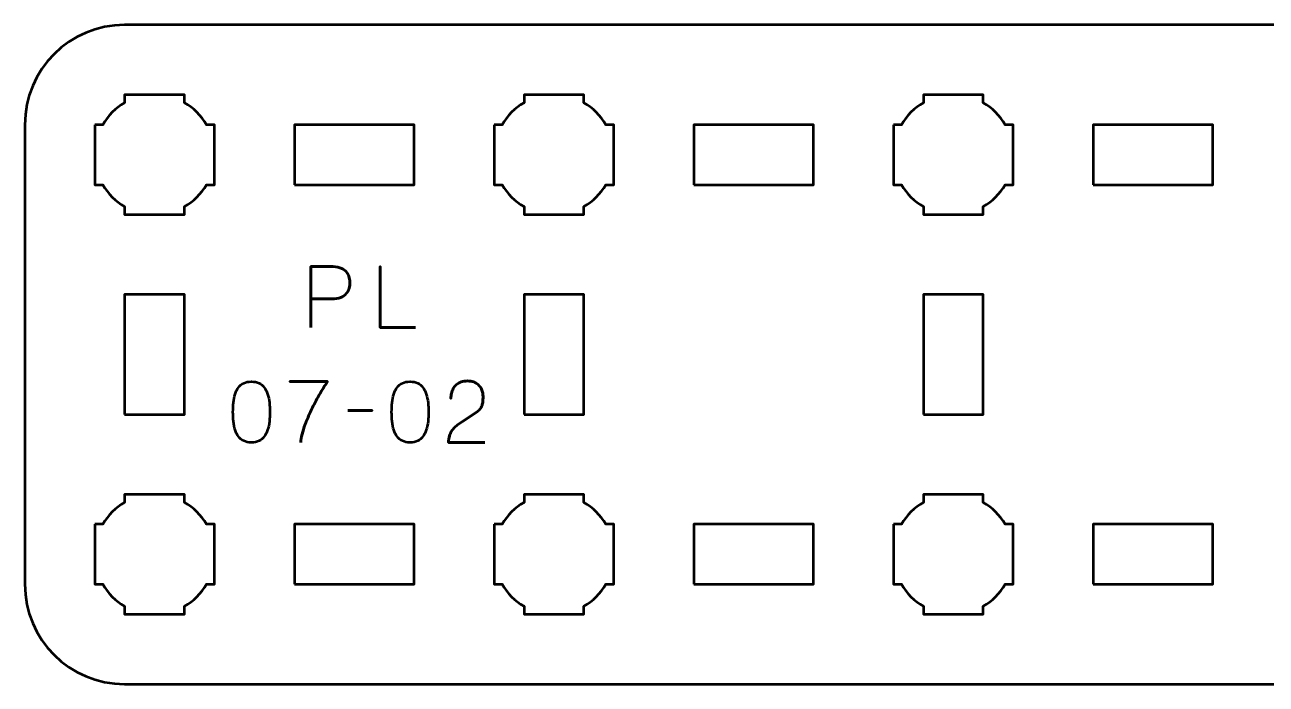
# Model space of a CAD drawing. Header units: centimetres. Extents: x -17.1 to -3.9, y -16.5 to -13.2.
# Drawn here: x -17.15 to -10.93, y -16.5 to -13.2 of the extents above; entities that cross this region are included whole.
import ezdxf

# ---------------------------------------------------------------- set-up
doc = ezdxf.new("R2010")
doc.units = ezdxf.units.CM
doc.header["$MEASUREMENT"] = 0
doc.layers.add('Layer 1', color=7, linetype='Continuous')

msp = doc.modelspace()

# ---------------------------------------------------------------- linework, layer by layer
at = {"layer": 'Layer 1', "lineweight": 53}
for points in [[(-15.8, -14), (-15.2, -14), (-15.2, -13.7), (-15.8, -13.7), (-15.8, -14)], [(-13.8, -14), (-13.2, -14), (-13.2, -13.7), (-13.8, -13.7), (-13.8, -14)], [(-11.8, -14), (-11.2, -14), (-11.2, -13.7), (-11.8, -13.7), (-11.8, -14)], [(-16.65, -15.15), (-16.35, -15.15), (-16.35, -14.55), (-16.65, -14.55), (-16.65, -15.15)], [(-14.65, -15.15), (-14.35, -15.15), (-14.35, -14.55), (-14.65, -14.55), (-14.65, -15.15)], [(-12.65, -15.15), (-12.35, -15.15), (-12.35, -14.55), (-12.65, -14.55), (-12.65, -15.15)], [(-15.8, -16), (-15.2, -16), (-15.2, -15.7), (-15.8, -15.7), (-15.8, -16)], [(-13.8, -16), (-13.2, -16), (-13.2, -15.7), (-13.8, -15.7), (-13.8, -16)], [(-11.8, -16), (-11.2, -16), (-11.2, -15.7), (-11.8, -15.7), (-11.8, -16)]]:
    msp.add_lwpolyline(points, close=True, dxfattribs=at)
for points, knots in [([(-17.15, -16), (-17.15, -16), (-17.15, -13.7), (-17.15, -13.7), (-17.15, -13.7), (-17.15, -13.42391), (-16.92609, -13.2), (-16.65, -13.2), (-16.65, -13.2), (-16.65, -13.2), (-4.35, -13.2), (-4.35, -13.2), (-4.35, -13.2), (-4.07391, -13.2), (-3.85, -13.42391), (-3.85, -13.7), (-3.85, -13.7), (-3.85, -13.7), (-3.85, -16), (-3.85, -16), (-3.85, -16), (-3.85, -16.27609), (-4.07391, -16.5), (-4.35, -16.5), (-4.35, -16.5), (-4.35, -16.5), (-16.65, -16.5), (-16.65, -16.5), (-16.65, -16.5), (-16.92609, -16.5), (-17.15, -16.27609), (-17.15, -16)], [0, 0, 0, 0, 0.125, 0.125, 0.125, 0.125, 0.25, 0.25, 0.25, 0.25, 0.375, 0.375, 0.375, 0.375, 0.5, 0.5, 0.5, 0.5, 0.625, 0.625, 0.625, 0.625, 0.75, 0.75, 0.75, 0.75, 0.875, 0.875, 0.875, 0.875, 1, 1, 1, 1]), ([(-16.8, -13.7), (-16.8, -13.7), (-16.75985, -13.7), (-16.75985, -13.7), (-16.75985, -13.7), (-16.7335, -13.65447), (-16.69553, -13.6165), (-16.65, -13.59015), (-16.65, -13.59015), (-16.65, -13.59015), (-16.65, -13.55), (-16.65, -13.55), (-16.65, -13.55), (-16.65, -13.55), (-16.5, -13.55), (-16.5, -13.55), (-16.5, -13.55), (-16.5, -13.55), (-16.35, -13.55), (-16.35, -13.55), (-16.35, -13.55), (-16.35, -13.55), (-16.35, -13.59015), (-16.35, -13.59015), (-16.35, -13.59015), (-16.30447, -13.6165), (-16.2665, -13.65447), (-16.24015, -13.7), (-16.24015, -13.7), (-16.24015, -13.7), (-16.2, -13.7), (-16.2, -13.7), (-16.2, -13.7), (-16.2, -13.7), (-16.2, -13.85), (-16.2, -13.85), (-16.2, -13.85), (-16.2, -13.85), (-16.2, -14), (-16.2, -14), (-16.2, -14), (-16.2, -14), (-16.24015, -14), (-16.24015, -14), (-16.24015, -14), (-16.2665, -14.04553), (-16.30447, -14.0835), (-16.35, -14.10985), (-16.35, -14.10985), (-16.35, -14.10985), (-16.35, -14.15), (-16.35, -14.15), (-16.35, -14.15), (-16.35, -14.15), (-16.5, -14.15), (-16.5, -14.15), (-16.5, -14.15), (-16.5, -14.15), (-16.65, -14.15), (-16.65, -14.15), (-16.65, -14.15), (-16.65, -14.15), (-16.65, -14.10985), (-16.65, -14.10985), (-16.65, -14.10985), (-16.69553, -14.0835), (-16.7335, -14.04553), (-16.75985, -14), (-16.75985, -14), (-16.75985, -14), (-16.8, -14), (-16.8, -14), (-16.8, -14), (-16.8, -14), (-16.8, -13.85), (-16.8, -13.85), (-16.8, -13.85), (-16.8, -13.85), (-16.8, -13.7), (-16.8, -13.7)], [0, 0, 0, 0, 0.05, 0.05, 0.05, 0.05, 0.1, 0.1, 0.1, 0.1, 0.15, 0.15, 0.15, 0.15, 0.2, 0.2, 0.2, 0.2, 0.25, 0.25, 0.25, 0.25, 0.3, 0.3, 0.3, 0.3, 0.35, 0.35, 0.35, 0.35, 0.4, 0.4, 0.4, 0.4, 0.45, 0.45, 0.45, 0.45, 0.5, 0.5, 0.5, 0.5, 0.55, 0.55, 0.55, 0.55, 0.6, 0.6, 0.6, 0.6, 0.65, 0.65, 0.65, 0.65, 0.7, 0.7, 0.7, 0.7, 0.75, 0.75, 0.75, 0.75, 0.8, 0.8, 0.8, 0.8, 0.85, 0.85, 0.85, 0.85, 0.9, 0.9, 0.9, 0.9, 0.95, 0.95, 0.95, 0.95, 1, 1, 1, 1]), ([(-14.8, -13.7), (-14.8, -13.7), (-14.75985, -13.7), (-14.75985, -13.7), (-14.75985, -13.7), (-14.7335, -13.65447), (-14.69553, -13.6165), (-14.65, -13.59015), (-14.65, -13.59015), (-14.65, -13.59015), (-14.65, -13.55), (-14.65, -13.55), (-14.65, -13.55), (-14.65, -13.55), (-14.5, -13.55), (-14.5, -13.55), (-14.5, -13.55), (-14.5, -13.55), (-14.35, -13.55), (-14.35, -13.55), (-14.35, -13.55), (-14.35, -13.55), (-14.35, -13.59015), (-14.35, -13.59015), (-14.35, -13.59015), (-14.30447, -13.6165), (-14.2665, -13.65447), (-14.24015, -13.7), (-14.24015, -13.7), (-14.24015, -13.7), (-14.2, -13.7), (-14.2, -13.7), (-14.2, -13.7), (-14.2, -13.7), (-14.2, -13.85), (-14.2, -13.85), (-14.2, -13.85), (-14.2, -13.85), (-14.2, -14), (-14.2, -14), (-14.2, -14), (-14.2, -14), (-14.24015, -14), (-14.24015, -14), (-14.24015, -14), (-14.2665, -14.04553), (-14.30447, -14.0835), (-14.35, -14.10985), (-14.35, -14.10985), (-14.35, -14.10985), (-14.35, -14.15), (-14.35, -14.15), (-14.35, -14.15), (-14.35, -14.15), (-14.5, -14.15), (-14.5, -14.15), (-14.5, -14.15), (-14.5, -14.15), (-14.65, -14.15), (-14.65, -14.15), (-14.65, -14.15), (-14.65, -14.15), (-14.65, -14.10985), (-14.65, -14.10985), (-14.65, -14.10985), (-14.69553, -14.0835), (-14.7335, -14.04553), (-14.75985, -14), (-14.75985, -14), (-14.75985, -14), (-14.8, -14), (-14.8, -14), (-14.8, -14), (-14.8, -14), (-14.8, -13.85), (-14.8, -13.85), (-14.8, -13.85), (-14.8, -13.85), (-14.8, -13.7), (-14.8, -13.7)], [0, 0, 0, 0, 0.05, 0.05, 0.05, 0.05, 0.1, 0.1, 0.1, 0.1, 0.15, 0.15, 0.15, 0.15, 0.2, 0.2, 0.2, 0.2, 0.25, 0.25, 0.25, 0.25, 0.3, 0.3, 0.3, 0.3, 0.35, 0.35, 0.35, 0.35, 0.4, 0.4, 0.4, 0.4, 0.45, 0.45, 0.45, 0.45, 0.5, 0.5, 0.5, 0.5, 0.55, 0.55, 0.55, 0.55, 0.6, 0.6, 0.6, 0.6, 0.65, 0.65, 0.65, 0.65, 0.7, 0.7, 0.7, 0.7, 0.75, 0.75, 0.75, 0.75, 0.8, 0.8, 0.8, 0.8, 0.85, 0.85, 0.85, 0.85, 0.9, 0.9, 0.9, 0.9, 0.95, 0.95, 0.95, 0.95, 1, 1, 1, 1]), ([(-12.8, -13.7), (-12.8, -13.7), (-12.75985, -13.7), (-12.75985, -13.7), (-12.75985, -13.7), (-12.7335, -13.65447), (-12.69553, -13.6165), (-12.65, -13.59015), (-12.65, -13.59015), (-12.65, -13.59015), (-12.65, -13.55), (-12.65, -13.55), (-12.65, -13.55), (-12.65, -13.55), (-12.5, -13.55), (-12.5, -13.55), (-12.5, -13.55), (-12.5, -13.55), (-12.35, -13.55), (-12.35, -13.55), (-12.35, -13.55), (-12.35, -13.55), (-12.35, -13.59015), (-12.35, -13.59015), (-12.35, -13.59015), (-12.30447, -13.6165), (-12.2665, -13.65447), (-12.24015, -13.7), (-12.24015, -13.7), (-12.24015, -13.7), (-12.2, -13.7), (-12.2, -13.7), (-12.2, -13.7), (-12.2, -13.7), (-12.2, -13.85), (-12.2, -13.85), (-12.2, -13.85), (-12.2, -13.85), (-12.2, -14), (-12.2, -14), (-12.2, -14), (-12.2, -14), (-12.24015, -14), (-12.24015, -14), (-12.24015, -14), (-12.2665, -14.04553), (-12.30447, -14.0835), (-12.35, -14.10985), (-12.35, -14.10985), (-12.35, -14.10985), (-12.35, -14.15), (-12.35, -14.15), (-12.35, -14.15), (-12.35, -14.15), (-12.5, -14.15), (-12.5, -14.15), (-12.5, -14.15), (-12.5, -14.15), (-12.65, -14.15), (-12.65, -14.15), (-12.65, -14.15), (-12.65, -14.15), (-12.65, -14.10985), (-12.65, -14.10985), (-12.65, -14.10985), (-12.69553, -14.0835), (-12.7335, -14.04553), (-12.75985, -14), (-12.75985, -14), (-12.75985, -14), (-12.8, -14), (-12.8, -14), (-12.8, -14), (-12.8, -14), (-12.8, -13.85), (-12.8, -13.85), (-12.8, -13.85), (-12.8, -13.85), (-12.8, -13.7), (-12.8, -13.7)], [0, 0, 0, 0, 0.05, 0.05, 0.05, 0.05, 0.1, 0.1, 0.1, 0.1, 0.15, 0.15, 0.15, 0.15, 0.2, 0.2, 0.2, 0.2, 0.25, 0.25, 0.25, 0.25, 0.3, 0.3, 0.3, 0.3, 0.35, 0.35, 0.35, 0.35, 0.4, 0.4, 0.4, 0.4, 0.45, 0.45, 0.45, 0.45, 0.5, 0.5, 0.5, 0.5, 0.55, 0.55, 0.55, 0.55, 0.6, 0.6, 0.6, 0.6, 0.65, 0.65, 0.65, 0.65, 0.7, 0.7, 0.7, 0.7, 0.75, 0.75, 0.75, 0.75, 0.8, 0.8, 0.8, 0.8, 0.85, 0.85, 0.85, 0.85, 0.9, 0.9, 0.9, 0.9, 0.95, 0.95, 0.95, 0.95, 1, 1, 1, 1]), ([(-16.8, -15.7), (-16.8, -15.7), (-16.75985, -15.7), (-16.75985, -15.7), (-16.75985, -15.7), (-16.7335, -15.65447), (-16.69553, -15.6165), (-16.65, -15.59015), (-16.65, -15.59015), (-16.65, -15.59015), (-16.65, -15.55), (-16.65, -15.55), (-16.65, -15.55), (-16.65, -15.55), (-16.5, -15.55), (-16.5, -15.55), (-16.5, -15.55), (-16.5, -15.55), (-16.35, -15.55), (-16.35, -15.55), (-16.35, -15.55), (-16.35, -15.55), (-16.35, -15.59015), (-16.35, -15.59015), (-16.35, -15.59015), (-16.30447, -15.6165), (-16.2665, -15.65447), (-16.24015, -15.7), (-16.24015, -15.7), (-16.24015, -15.7), (-16.2, -15.7), (-16.2, -15.7), (-16.2, -15.7), (-16.2, -15.7), (-16.2, -15.85), (-16.2, -15.85), (-16.2, -15.85), (-16.2, -15.85), (-16.2, -16), (-16.2, -16), (-16.2, -16), (-16.2, -16), (-16.24015, -16), (-16.24015, -16), (-16.24015, -16), (-16.2665, -16.04553), (-16.30447, -16.0835), (-16.35, -16.10985), (-16.35, -16.10985), (-16.35, -16.10985), (-16.35, -16.15), (-16.35, -16.15), (-16.35, -16.15), (-16.35, -16.15), (-16.5, -16.15), (-16.5, -16.15), (-16.5, -16.15), (-16.5, -16.15), (-16.65, -16.15), (-16.65, -16.15), (-16.65, -16.15), (-16.65, -16.15), (-16.65, -16.10985), (-16.65, -16.10985), (-16.65, -16.10985), (-16.69553, -16.0835), (-16.7335, -16.04553), (-16.75985, -16), (-16.75985, -16), (-16.75985, -16), (-16.8, -16), (-16.8, -16), (-16.8, -16), (-16.8, -16), (-16.8, -15.85), (-16.8, -15.85), (-16.8, -15.85), (-16.8, -15.85), (-16.8, -15.7), (-16.8, -15.7)], [0, 0, 0, 0, 0.05, 0.05, 0.05, 0.05, 0.1, 0.1, 0.1, 0.1, 0.15, 0.15, 0.15, 0.15, 0.2, 0.2, 0.2, 0.2, 0.25, 0.25, 0.25, 0.25, 0.3, 0.3, 0.3, 0.3, 0.35, 0.35, 0.35, 0.35, 0.4, 0.4, 0.4, 0.4, 0.45, 0.45, 0.45, 0.45, 0.5, 0.5, 0.5, 0.5, 0.55, 0.55, 0.55, 0.55, 0.6, 0.6, 0.6, 0.6, 0.65, 0.65, 0.65, 0.65, 0.7, 0.7, 0.7, 0.7, 0.75, 0.75, 0.75, 0.75, 0.8, 0.8, 0.8, 0.8, 0.85, 0.85, 0.85, 0.85, 0.9, 0.9, 0.9, 0.9, 0.95, 0.95, 0.95, 0.95, 1, 1, 1, 1]), ([(-14.8, -15.7), (-14.8, -15.7), (-14.75985, -15.7), (-14.75985, -15.7), (-14.75985, -15.7), (-14.7335, -15.65447), (-14.69553, -15.6165), (-14.65, -15.59015), (-14.65, -15.59015), (-14.65, -15.59015), (-14.65, -15.55), (-14.65, -15.55), (-14.65, -15.55), (-14.65, -15.55), (-14.5, -15.55), (-14.5, -15.55), (-14.5, -15.55), (-14.5, -15.55), (-14.35, -15.55), (-14.35, -15.55), (-14.35, -15.55), (-14.35, -15.55), (-14.35, -15.59015), (-14.35, -15.59015), (-14.35, -15.59015), (-14.30447, -15.6165), (-14.2665, -15.65447), (-14.24015, -15.7), (-14.24015, -15.7), (-14.24015, -15.7), (-14.2, -15.7), (-14.2, -15.7), (-14.2, -15.7), (-14.2, -15.7), (-14.2, -15.85), (-14.2, -15.85), (-14.2, -15.85), (-14.2, -15.85), (-14.2, -16), (-14.2, -16), (-14.2, -16), (-14.2, -16), (-14.24015, -16), (-14.24015, -16), (-14.24015, -16), (-14.2665, -16.04553), (-14.30447, -16.0835), (-14.35, -16.10985), (-14.35, -16.10985), (-14.35, -16.10985), (-14.35, -16.15), (-14.35, -16.15), (-14.35, -16.15), (-14.35, -16.15), (-14.5, -16.15), (-14.5, -16.15), (-14.5, -16.15), (-14.5, -16.15), (-14.65, -16.15), (-14.65, -16.15), (-14.65, -16.15), (-14.65, -16.15), (-14.65, -16.10985), (-14.65, -16.10985), (-14.65, -16.10985), (-14.69553, -16.0835), (-14.7335, -16.04553), (-14.75985, -16), (-14.75985, -16), (-14.75985, -16), (-14.8, -16), (-14.8, -16), (-14.8, -16), (-14.8, -16), (-14.8, -15.85), (-14.8, -15.85), (-14.8, -15.85), (-14.8, -15.85), (-14.8, -15.7), (-14.8, -15.7)], [0, 0, 0, 0, 0.05, 0.05, 0.05, 0.05, 0.1, 0.1, 0.1, 0.1, 0.15, 0.15, 0.15, 0.15, 0.2, 0.2, 0.2, 0.2, 0.25, 0.25, 0.25, 0.25, 0.3, 0.3, 0.3, 0.3, 0.35, 0.35, 0.35, 0.35, 0.4, 0.4, 0.4, 0.4, 0.45, 0.45, 0.45, 0.45, 0.5, 0.5, 0.5, 0.5, 0.55, 0.55, 0.55, 0.55, 0.6, 0.6, 0.6, 0.6, 0.65, 0.65, 0.65, 0.65, 0.7, 0.7, 0.7, 0.7, 0.75, 0.75, 0.75, 0.75, 0.8, 0.8, 0.8, 0.8, 0.85, 0.85, 0.85, 0.85, 0.9, 0.9, 0.9, 0.9, 0.95, 0.95, 0.95, 0.95, 1, 1, 1, 1]), ([(-12.8, -15.7), (-12.8, -15.7), (-12.75985, -15.7), (-12.75985, -15.7), (-12.75985, -15.7), (-12.7335, -15.65447), (-12.69553, -15.6165), (-12.65, -15.59015), (-12.65, -15.59015), (-12.65, -15.59015), (-12.65, -15.55), (-12.65, -15.55), (-12.65, -15.55), (-12.65, -15.55), (-12.5, -15.55), (-12.5, -15.55), (-12.5, -15.55), (-12.5, -15.55), (-12.35, -15.55), (-12.35, -15.55), (-12.35, -15.55), (-12.35, -15.55), (-12.35, -15.59015), (-12.35, -15.59015), (-12.35, -15.59015), (-12.30447, -15.6165), (-12.2665, -15.65447), (-12.24015, -15.7), (-12.24015, -15.7), (-12.24015, -15.7), (-12.2, -15.7), (-12.2, -15.7), (-12.2, -15.7), (-12.2, -15.7), (-12.2, -15.85), (-12.2, -15.85), (-12.2, -15.85), (-12.2, -15.85), (-12.2, -16), (-12.2, -16), (-12.2, -16), (-12.2, -16), (-12.24015, -16), (-12.24015, -16), (-12.24015, -16), (-12.2665, -16.04553), (-12.30447, -16.0835), (-12.35, -16.10985), (-12.35, -16.10985), (-12.35, -16.10985), (-12.35, -16.15), (-12.35, -16.15), (-12.35, -16.15), (-12.35, -16.15), (-12.5, -16.15), (-12.5, -16.15), (-12.5, -16.15), (-12.5, -16.15), (-12.65, -16.15), (-12.65, -16.15), (-12.65, -16.15), (-12.65, -16.15), (-12.65, -16.10985), (-12.65, -16.10985), (-12.65, -16.10985), (-12.69553, -16.0835), (-12.7335, -16.04553), (-12.75985, -16), (-12.75985, -16), (-12.75985, -16), (-12.8, -16), (-12.8, -16), (-12.8, -16), (-12.8, -16), (-12.8, -15.85), (-12.8, -15.85), (-12.8, -15.85), (-12.8, -15.85), (-12.8, -15.7), (-12.8, -15.7)], [0, 0, 0, 0, 0.05, 0.05, 0.05, 0.05, 0.1, 0.1, 0.1, 0.1, 0.15, 0.15, 0.15, 0.15, 0.2, 0.2, 0.2, 0.2, 0.25, 0.25, 0.25, 0.25, 0.3, 0.3, 0.3, 0.3, 0.35, 0.35, 0.35, 0.35, 0.4, 0.4, 0.4, 0.4, 0.45, 0.45, 0.45, 0.45, 0.5, 0.5, 0.5, 0.5, 0.55, 0.55, 0.55, 0.55, 0.6, 0.6, 0.6, 0.6, 0.65, 0.65, 0.65, 0.65, 0.7, 0.7, 0.7, 0.7, 0.75, 0.75, 0.75, 0.75, 0.8, 0.8, 0.8, 0.8, 0.85, 0.85, 0.85, 0.85, 0.9, 0.9, 0.9, 0.9, 0.95, 0.95, 0.95, 0.95, 1, 1, 1, 1])]:
    msp.add_open_spline(points, degree=3, knots=knots, dxfattribs=at)
at = {"layer": 'Layer 1', "color": 5, "lineweight": 53}
for points, knots in [([(-15.71737, -14.71494), (-15.71737, -14.71494), (-15.71737, -14.40972), (-15.71737, -14.40972), (-15.71737, -14.40972), (-15.71737, -14.40972), (-15.62, -14.40972), (-15.62, -14.40972), (-15.62, -14.40972), (-15.60053, -14.40979), (-15.58452, -14.41198), (-15.57189, -14.41621), (-15.57189, -14.41621), (-15.55933, -14.42037), (-15.54945, -14.42616), (-15.54232, -14.4335), (-15.54232, -14.4335), (-15.5352, -14.44076), (-15.53012, -14.44909), (-15.52701, -14.45847), (-15.52701, -14.45847), (-15.52398, -14.46786), (-15.52222, -14.47766), (-15.52179, -14.48804), (-15.52179, -14.48804), (-15.5213, -14.49841), (-15.5225, -14.50857), (-15.52532, -14.51844), (-15.52532, -14.51844), (-15.52821, -14.52832), (-15.53308, -14.53728), (-15.54007, -14.54533), (-15.54007, -14.54533), (-15.54698, -14.55337), (-15.55636, -14.55979), (-15.56815, -14.56452), (-15.56815, -14.56452), (-15.57993, -14.56931), (-15.59453, -14.57171), (-15.61196, -14.57185), (-15.61196, -14.57185), (-15.61196, -14.57185), (-15.71737, -14.57185), (-15.71737, -14.57185), (-15.71737, -14.57185), (-15.71737, -14.57185), (-15.61196, -14.57185), (-15.61196, -14.57185), (-15.61196, -14.57185), (-15.59489, -14.57171), (-15.58042, -14.56931), (-15.56871, -14.56452), (-15.56871, -14.56452), (-15.55693, -14.55979), (-15.54754, -14.55337), (-15.54049, -14.54533), (-15.54049, -14.54533), (-15.5335, -14.53728), (-15.52849, -14.52832), (-15.52553, -14.51844), (-15.52553, -14.51844), (-15.52257, -14.50857), (-15.5213, -14.49841), (-15.52179, -14.48804), (-15.52179, -14.48804), (-15.52222, -14.47766), (-15.52398, -14.46786), (-15.52715, -14.45847), (-15.52715, -14.45847), (-15.53026, -14.44909), (-15.53548, -14.44076), (-15.54261, -14.4335), (-15.54261, -14.4335), (-15.5498, -14.42616), (-15.55968, -14.42037), (-15.57224, -14.41621), (-15.57224, -14.41621), (-15.58487, -14.41198), (-15.60074, -14.40979), (-15.62, -14.40972), (-15.62, -14.40972), (-15.62, -14.40972), (-15.71737, -14.40972), (-15.71737, -14.40972), (-15.71737, -14.40972), (-15.71737, -14.40972), (-15.71737, -14.71494), (-15.71737, -14.71494)], [0, 0, 0, 0, 0.0454545, 0.0454545, 0.0454545, 0.0454545, 0.0909091, 0.0909091, 0.0909091, 0.0909091, 0.1363636, 0.1363636, 0.1363636, 0.1363636, 0.1818182, 0.1818182, 0.1818182, 0.1818182, 0.2272727, 0.2272727, 0.2272727, 0.2272727, 0.2727273, 0.2727273, 0.2727273, 0.2727273, 0.3181818, 0.3181818, 0.3181818, 0.3181818, 0.3636364, 0.3636364, 0.3636364, 0.3636364, 0.4090909, 0.4090909, 0.4090909, 0.4090909, 0.4545455, 0.4545455, 0.4545455, 0.4545455, 0.5, 0.5, 0.5, 0.5, 0.5454545, 0.5454545, 0.5454545, 0.5454545, 0.5909091, 0.5909091, 0.5909091, 0.5909091, 0.6363636, 0.6363636, 0.6363636, 0.6363636, 0.6818182, 0.6818182, 0.6818182, 0.6818182, 0.7272727, 0.7272727, 0.7272727, 0.7272727, 0.7727273, 0.7727273, 0.7727273, 0.7727273, 0.8181818, 0.8181818, 0.8181818, 0.8181818, 0.8636364, 0.8636364, 0.8636364, 0.8636364, 0.9090909, 0.9090909, 0.9090909, 0.9090909, 0.9545455, 0.9545455, 0.9545455, 0.9545455, 1, 1, 1, 1]), ([(-15.19287, -14.71494), (-15.19287, -14.71494), (-15.37109, -14.71494), (-15.37109, -14.71494), (-15.37109, -14.71494), (-15.37109, -14.71494), (-15.37109, -14.40972), (-15.37109, -14.40972), (-15.37109, -14.40972), (-15.37109, -14.40972), (-15.37109, -14.71494), (-15.37109, -14.71494), (-15.37109, -14.71494), (-15.37109, -14.71494), (-15.19287, -14.71494), (-15.19287, -14.71494)], [0, 0, 0, 0, 0.25, 0.25, 0.25, 0.25, 0.5, 0.5, 0.5, 0.5, 0.75, 0.75, 0.75, 0.75, 1, 1, 1, 1]), ([(-14.84637, -15.29025), (-14.84637, -15.29025), (-15.02798, -15.29025), (-15.02798, -15.29025), (-15.02798, -15.29025), (-15.02763, -15.27797), (-15.02608, -15.26711), (-15.02346, -15.25779), (-15.02346, -15.25779), (-15.02078, -15.24848), (-15.01719, -15.2403), (-15.01274, -15.23324), (-15.01274, -15.23324), (-15.00822, -15.22619), (-15.00307, -15.21991), (-14.99722, -15.2144), (-14.99722, -15.2144), (-14.99136, -15.20883), (-14.98508, -15.20375), (-14.97831, -15.19895), (-14.97831, -15.19895), (-14.97154, -15.19422), (-14.96455, -15.1895), (-14.95728, -15.18484), (-14.95728, -15.18484), (-14.95728, -15.18484), (-14.88489, -15.13658), (-14.88489, -15.13658), (-14.88489, -15.13658), (-14.87749, -15.13136), (-14.8717, -15.12565), (-14.86761, -15.11951), (-14.86761, -15.11951), (-14.86345, -15.11337), (-14.86055, -15.10688), (-14.85879, -15.10003), (-14.85879, -15.10003), (-14.8571, -15.09326), (-14.85604, -15.08628), (-14.85569, -15.07922), (-14.85569, -15.07922), (-14.85533, -15.07209), (-14.85519, -15.06497), (-14.85526, -15.05784), (-14.85526, -15.05784), (-14.85526, -15.05199), (-14.85604, -15.04571), (-14.85759, -15.03893), (-14.85759, -15.03893), (-14.85921, -15.03223), (-14.86175, -15.02553), (-14.86535, -15.0189), (-14.86535, -15.0189), (-14.86895, -15.01226), (-14.87375, -15.0062), (-14.87974, -15.00069), (-14.87974, -15.00069), (-14.88574, -14.99526), (-14.89315, -14.99089), (-14.90197, -14.98757), (-14.90197, -14.98757), (-14.91079, -14.98425), (-14.92116, -14.98256), (-14.93315, -14.98249), (-14.93315, -14.98249), (-14.94522, -14.98256), (-14.95587, -14.98425), (-14.96505, -14.9875), (-14.96505, -14.9875), (-14.97422, -14.99074), (-14.98205, -14.99526), (-14.98854, -15.00097), (-14.98854, -15.00097), (-14.99503, -15.00669), (-15.00025, -15.01332), (-15.00434, -15.02073), (-15.00434, -15.02073), (-15.00844, -15.02814), (-15.0114, -15.03604), (-15.0133, -15.04437), (-15.0133, -15.04437), (-15.01521, -15.05269), (-15.01613, -15.06116), (-15.01613, -15.0697), (-15.01613, -15.0697), (-15.01613, -15.06116), (-15.01521, -15.05269), (-15.0133, -15.04437), (-15.0133, -15.04437), (-15.0114, -15.03604), (-15.00844, -15.02814), (-15.00434, -15.02073), (-15.00434, -15.02073), (-15.00025, -15.01332), (-14.99503, -15.00669), (-14.98854, -15.00097), (-14.98854, -15.00097), (-14.98205, -14.99526), (-14.97422, -14.99074), (-14.96505, -14.9875), (-14.96505, -14.9875), (-14.95587, -14.98425), (-14.94522, -14.98256), (-14.93315, -14.98249), (-14.93315, -14.98249), (-14.92116, -14.98256), (-14.91079, -14.98425), (-14.90197, -14.98757), (-14.90197, -14.98757), (-14.89315, -14.99089), (-14.88574, -14.99526), (-14.87974, -15.00069), (-14.87974, -15.00069), (-14.87375, -15.0062), (-14.86895, -15.01226), (-14.86535, -15.0189), (-14.86535, -15.0189), (-14.86175, -15.02553), (-14.85921, -15.03223), (-14.85759, -15.03893), (-14.85759, -15.03893), (-14.85604, -15.04571), (-14.85526, -15.05199), (-14.85526, -15.05784), (-14.85526, -15.05784), (-14.85519, -15.06497), (-14.85533, -15.07209), (-14.85569, -15.07922), (-14.85569, -15.07922), (-14.85604, -15.08628), (-14.8571, -15.09326), (-14.85879, -15.10003), (-14.85879, -15.10003), (-14.86055, -15.10688), (-14.86345, -15.11337), (-14.86761, -15.11951), (-14.86761, -15.11951), (-14.8717, -15.12565), (-14.87749, -15.13136), (-14.88489, -15.13658), (-14.88489, -15.13658), (-14.88489, -15.13658), (-14.95728, -15.18484), (-14.95728, -15.18484), (-14.95728, -15.18484), (-14.96455, -15.1895), (-14.97154, -15.19422), (-14.97831, -15.19895), (-14.97831, -15.19895), (-14.98508, -15.20375), (-14.99136, -15.20883), (-14.99722, -15.2144), (-14.99722, -15.2144), (-15.00307, -15.21991), (-15.00822, -15.22619), (-15.01274, -15.23324), (-15.01274, -15.23324), (-15.01719, -15.2403), (-15.02078, -15.24848), (-15.02346, -15.25779), (-15.02346, -15.25779), (-15.02608, -15.26711), (-15.02763, -15.27797), (-15.02798, -15.29025), (-15.02798, -15.29025), (-15.02798, -15.29025), (-14.84637, -15.29025), (-14.84637, -15.29025)], [0, 0, 0, 0, 0.0238095, 0.0238095, 0.0238095, 0.0238095, 0.047619, 0.047619, 0.047619, 0.047619, 0.0714286, 0.0714286, 0.0714286, 0.0714286, 0.0952381, 0.0952381, 0.0952381, 0.0952381, 0.1190476, 0.1190476, 0.1190476, 0.1190476, 0.1428571, 0.1428571, 0.1428571, 0.1428571, 0.1666667, 0.1666667, 0.1666667, 0.1666667, 0.1904762, 0.1904762, 0.1904762, 0.1904762, 0.2142857, 0.2142857, 0.2142857, 0.2142857, 0.2380952, 0.2380952, 0.2380952, 0.2380952, 0.2619048, 0.2619048, 0.2619048, 0.2619048, 0.2857143, 0.2857143, 0.2857143, 0.2857143, 0.3095238, 0.3095238, 0.3095238, 0.3095238, 0.3333333, 0.3333333, 0.3333333, 0.3333333, 0.3571429, 0.3571429, 0.3571429, 0.3571429, 0.3809524, 0.3809524, 0.3809524, 0.3809524, 0.4047619, 0.4047619, 0.4047619, 0.4047619, 0.4285714, 0.4285714, 0.4285714, 0.4285714, 0.452381, 0.452381, 0.452381, 0.452381, 0.4761905, 0.4761905, 0.4761905, 0.4761905, 0.5, 0.5, 0.5, 0.5, 0.5238095, 0.5238095, 0.5238095, 0.5238095, 0.547619, 0.547619, 0.547619, 0.547619, 0.5714286, 0.5714286, 0.5714286, 0.5714286, 0.5952381, 0.5952381, 0.5952381, 0.5952381, 0.6190476, 0.6190476, 0.6190476, 0.6190476, 0.6428571, 0.6428571, 0.6428571, 0.6428571, 0.6666667, 0.6666667, 0.6666667, 0.6666667, 0.6904762, 0.6904762, 0.6904762, 0.6904762, 0.7142857, 0.7142857, 0.7142857, 0.7142857, 0.7380952, 0.7380952, 0.7380952, 0.7380952, 0.7619048, 0.7619048, 0.7619048, 0.7619048, 0.7857143, 0.7857143, 0.7857143, 0.7857143, 0.8095238, 0.8095238, 0.8095238, 0.8095238, 0.8333333, 0.8333333, 0.8333333, 0.8333333, 0.8571429, 0.8571429, 0.8571429, 0.8571429, 0.8809524, 0.8809524, 0.8809524, 0.8809524, 0.9047619, 0.9047619, 0.9047619, 0.9047619, 0.9285714, 0.9285714, 0.9285714, 0.9285714, 0.952381, 0.952381, 0.952381, 0.952381, 0.9761905, 0.9761905, 0.9761905, 0.9761905, 1, 1, 1, 1]), ([(-16.01518, -15.29025), (-16.00037, -15.29018), (-15.9876, -15.28757), (-15.97694, -15.28249), (-15.97694, -15.28249), (-15.96636, -15.27741), (-15.95754, -15.27014), (-15.95049, -15.2609), (-15.95049, -15.2609), (-15.9435, -15.25159), (-15.938, -15.24058), (-15.93391, -15.22788), (-15.93391, -15.22788), (-15.92988, -15.21518), (-15.92699, -15.20128), (-15.92537, -15.18604), (-15.92537, -15.18604), (-15.92367, -15.1708), (-15.92283, -15.15478), (-15.9229, -15.13785), (-15.9229, -15.13785), (-15.92283, -15.12099), (-15.92367, -15.10497), (-15.92537, -15.0898), (-15.92537, -15.0898), (-15.92699, -15.07463), (-15.92988, -15.06066), (-15.93391, -15.04796), (-15.93391, -15.04796), (-15.938, -15.03533), (-15.9435, -15.02433), (-15.95049, -15.01494), (-15.95049, -15.01494), (-15.95754, -15.00563), (-15.96636, -14.99836), (-15.97694, -14.99328), (-15.97694, -14.99328), (-15.9876, -14.98813), (-16.00037, -14.98552), (-16.01518, -14.98545), (-16.01518, -14.98545), (-16.03, -14.98552), (-16.04277, -14.98813), (-16.05343, -14.99328), (-16.05343, -14.99328), (-16.06401, -14.99836), (-16.07283, -15.00563), (-16.07988, -15.01494), (-16.07988, -15.01494), (-16.08687, -15.02433), (-16.09237, -15.03533), (-16.09646, -15.04796), (-16.09646, -15.04796), (-16.10049, -15.06066), (-16.10338, -15.07463), (-16.105, -15.0898), (-16.105, -15.0898), (-16.10669, -15.10497), (-16.10754, -15.12099), (-16.10747, -15.13785), (-16.10747, -15.13785), (-16.10754, -15.15478), (-16.10669, -15.1708), (-16.105, -15.18604), (-16.105, -15.18604), (-16.10338, -15.20128), (-16.10049, -15.21518), (-16.09646, -15.22788), (-16.09646, -15.22788), (-16.09237, -15.24058), (-16.08687, -15.25159), (-16.07988, -15.2609), (-16.07988, -15.2609), (-16.07283, -15.27014), (-16.06401, -15.27741), (-16.05343, -15.28249), (-16.05343, -15.28249), (-16.04277, -15.28757), (-16.03, -15.29018), (-16.01518, -15.29025)], [0, 0, 0, 0, 0.05, 0.05, 0.05, 0.05, 0.1, 0.1, 0.1, 0.1, 0.15, 0.15, 0.15, 0.15, 0.2, 0.2, 0.2, 0.2, 0.25, 0.25, 0.25, 0.25, 0.3, 0.3, 0.3, 0.3, 0.35, 0.35, 0.35, 0.35, 0.4, 0.4, 0.4, 0.4, 0.45, 0.45, 0.45, 0.45, 0.5, 0.5, 0.5, 0.5, 0.55, 0.55, 0.55, 0.55, 0.6, 0.6, 0.6, 0.6, 0.65, 0.65, 0.65, 0.65, 0.7, 0.7, 0.7, 0.7, 0.75, 0.75, 0.75, 0.75, 0.8, 0.8, 0.8, 0.8, 0.85, 0.85, 0.85, 0.85, 0.9, 0.9, 0.9, 0.9, 0.95, 0.95, 0.95, 0.95, 1, 1, 1, 1]), ([(-16.01518, -15.29025), (-16.00037, -15.29018), (-15.9876, -15.28757), (-15.97694, -15.28249), (-15.97694, -15.28249), (-15.96636, -15.27741), (-15.95754, -15.27014), (-15.95049, -15.2609), (-15.95049, -15.2609), (-15.9435, -15.25159), (-15.938, -15.24058), (-15.93391, -15.22788), (-15.93391, -15.22788), (-15.92988, -15.21518), (-15.92699, -15.20128), (-15.92537, -15.18604), (-15.92537, -15.18604), (-15.92367, -15.1708), (-15.92283, -15.15478), (-15.9229, -15.13785), (-15.9229, -15.13785), (-15.92283, -15.12099), (-15.92367, -15.10497), (-15.92537, -15.0898), (-15.92537, -15.0898), (-15.92699, -15.07463), (-15.92988, -15.06066), (-15.93391, -15.04796), (-15.93391, -15.04796), (-15.938, -15.03533), (-15.9435, -15.02433), (-15.95049, -15.01494), (-15.95049, -15.01494), (-15.95754, -15.00563), (-15.96636, -14.99836), (-15.97694, -14.99328), (-15.97694, -14.99328), (-15.9876, -14.98813), (-16.00037, -14.98552), (-16.01518, -14.98545), (-16.01518, -14.98545), (-16.03, -14.98552), (-16.04277, -14.98813), (-16.05343, -14.99328), (-16.05343, -14.99328), (-16.06401, -14.99836), (-16.07283, -15.00563), (-16.07988, -15.01494), (-16.07988, -15.01494), (-16.08687, -15.02433), (-16.09237, -15.03533), (-16.09646, -15.04796), (-16.09646, -15.04796), (-16.10049, -15.06066), (-16.10338, -15.07463), (-16.105, -15.0898), (-16.105, -15.0898), (-16.10669, -15.10497), (-16.10754, -15.12099), (-16.10747, -15.13785), (-16.10747, -15.13785), (-16.10754, -15.15478), (-16.10669, -15.1708), (-16.105, -15.18604), (-16.105, -15.18604), (-16.10338, -15.20128), (-16.10049, -15.21518), (-16.09646, -15.22788), (-16.09646, -15.22788), (-16.09237, -15.24058), (-16.08687, -15.25159), (-16.07988, -15.2609), (-16.07988, -15.2609), (-16.07283, -15.27014), (-16.06401, -15.27741), (-16.05343, -15.28249), (-16.05343, -15.28249), (-16.04277, -15.28757), (-16.03, -15.29018), (-16.01518, -15.29025)], [0, 0, 0, 0, 0.05, 0.05, 0.05, 0.05, 0.1, 0.1, 0.1, 0.1, 0.15, 0.15, 0.15, 0.15, 0.2, 0.2, 0.2, 0.2, 0.25, 0.25, 0.25, 0.25, 0.3, 0.3, 0.3, 0.3, 0.35, 0.35, 0.35, 0.35, 0.4, 0.4, 0.4, 0.4, 0.45, 0.45, 0.45, 0.45, 0.5, 0.5, 0.5, 0.5, 0.55, 0.55, 0.55, 0.55, 0.6, 0.6, 0.6, 0.6, 0.65, 0.65, 0.65, 0.65, 0.7, 0.7, 0.7, 0.7, 0.75, 0.75, 0.75, 0.75, 0.8, 0.8, 0.8, 0.8, 0.85, 0.85, 0.85, 0.85, 0.9, 0.9, 0.9, 0.9, 0.95, 0.95, 0.95, 0.95, 1, 1, 1, 1]), ([(-15.76754, -15.29025), (-15.76733, -15.27847), (-15.76528, -15.26485), (-15.7614, -15.24933), (-15.7614, -15.24933), (-15.75752, -15.23374), (-15.75223, -15.21694), (-15.74552, -15.19895), (-15.74552, -15.19895), (-15.73882, -15.18096), (-15.73106, -15.16247), (-15.72231, -15.14335), (-15.72231, -15.14335), (-15.71363, -15.12423), (-15.70425, -15.10533), (-15.6943, -15.08649), (-15.6943, -15.08649), (-15.68435, -15.06765), (-15.67419, -15.04959), (-15.66382, -15.0323), (-15.66382, -15.0323), (-15.65345, -15.01509), (-15.64329, -14.99935), (-15.63334, -14.98503), (-15.63334, -14.98503), (-15.63334, -14.98503), (-15.82257, -14.98503), (-15.82257, -14.98503), (-15.82257, -14.98503), (-15.82257, -14.98503), (-15.63334, -14.98503), (-15.63334, -14.98503), (-15.63334, -14.98503), (-15.64329, -14.99935), (-15.65345, -15.01509), (-15.66382, -15.0323), (-15.66382, -15.0323), (-15.67419, -15.04959), (-15.68435, -15.06765), (-15.6943, -15.08649), (-15.6943, -15.08649), (-15.70425, -15.10533), (-15.71363, -15.12423), (-15.72231, -15.14335), (-15.72231, -15.14335), (-15.73106, -15.16247), (-15.73882, -15.18096), (-15.74552, -15.19895), (-15.74552, -15.19895), (-15.75223, -15.21694), (-15.75752, -15.23374), (-15.7614, -15.24933), (-15.7614, -15.24933), (-15.76528, -15.26485), (-15.76733, -15.27847), (-15.76754, -15.29025)], [0, 0, 0, 0, 0.0714286, 0.0714286, 0.0714286, 0.0714286, 0.1428571, 0.1428571, 0.1428571, 0.1428571, 0.2142857, 0.2142857, 0.2142857, 0.2142857, 0.2857143, 0.2857143, 0.2857143, 0.2857143, 0.3571429, 0.3571429, 0.3571429, 0.3571429, 0.4285714, 0.4285714, 0.4285714, 0.4285714, 0.5, 0.5, 0.5, 0.5, 0.5714286, 0.5714286, 0.5714286, 0.5714286, 0.6428571, 0.6428571, 0.6428571, 0.6428571, 0.7142857, 0.7142857, 0.7142857, 0.7142857, 0.7857143, 0.7857143, 0.7857143, 0.7857143, 0.8571429, 0.8571429, 0.8571429, 0.8571429, 0.9285714, 0.9285714, 0.9285714, 0.9285714, 1, 1, 1, 1]), ([(-15.22059, -15.29025), (-15.20578, -15.29018), (-15.19301, -15.28757), (-15.18235, -15.28249), (-15.18235, -15.28249), (-15.17177, -15.27741), (-15.16295, -15.27014), (-15.1559, -15.2609), (-15.1559, -15.2609), (-15.14891, -15.25159), (-15.14341, -15.24058), (-15.13932, -15.22788), (-15.13932, -15.22788), (-15.13529, -15.21518), (-15.1324, -15.20128), (-15.13078, -15.18604), (-15.13078, -15.18604), (-15.12908, -15.1708), (-15.12824, -15.15478), (-15.12831, -15.13785), (-15.12831, -15.13785), (-15.12824, -15.12099), (-15.12908, -15.10497), (-15.13078, -15.0898), (-15.13078, -15.0898), (-15.1324, -15.07463), (-15.13529, -15.06066), (-15.13932, -15.04796), (-15.13932, -15.04796), (-15.14341, -15.03533), (-15.14891, -15.02433), (-15.1559, -15.01494), (-15.1559, -15.01494), (-15.16295, -15.00563), (-15.17177, -14.99836), (-15.18235, -14.99328), (-15.18235, -14.99328), (-15.19301, -14.98813), (-15.20578, -14.98552), (-15.22059, -14.98545), (-15.22059, -14.98545), (-15.23541, -14.98552), (-15.24818, -14.98813), (-15.25884, -14.99328), (-15.25884, -14.99328), (-15.26942, -14.99836), (-15.27824, -15.00563), (-15.28529, -15.01494), (-15.28529, -15.01494), (-15.29228, -15.02433), (-15.29778, -15.03533), (-15.30187, -15.04796), (-15.30187, -15.04796), (-15.3059, -15.06066), (-15.30879, -15.07463), (-15.31041, -15.0898), (-15.31041, -15.0898), (-15.3121, -15.10497), (-15.31295, -15.12099), (-15.31288, -15.13785), (-15.31288, -15.13785), (-15.31295, -15.15478), (-15.3121, -15.1708), (-15.31041, -15.18604), (-15.31041, -15.18604), (-15.30879, -15.20128), (-15.3059, -15.21518), (-15.30187, -15.22788), (-15.30187, -15.22788), (-15.29778, -15.24058), (-15.29228, -15.25159), (-15.28529, -15.2609), (-15.28529, -15.2609), (-15.27824, -15.27014), (-15.26942, -15.27741), (-15.25884, -15.28249), (-15.25884, -15.28249), (-15.24818, -15.28757), (-15.23541, -15.29018), (-15.22059, -15.29025)], [0, 0, 0, 0, 0.05, 0.05, 0.05, 0.05, 0.1, 0.1, 0.1, 0.1, 0.15, 0.15, 0.15, 0.15, 0.2, 0.2, 0.2, 0.2, 0.25, 0.25, 0.25, 0.25, 0.3, 0.3, 0.3, 0.3, 0.35, 0.35, 0.35, 0.35, 0.4, 0.4, 0.4, 0.4, 0.45, 0.45, 0.45, 0.45, 0.5, 0.5, 0.5, 0.5, 0.55, 0.55, 0.55, 0.55, 0.6, 0.6, 0.6, 0.6, 0.65, 0.65, 0.65, 0.65, 0.7, 0.7, 0.7, 0.7, 0.75, 0.75, 0.75, 0.75, 0.8, 0.8, 0.8, 0.8, 0.85, 0.85, 0.85, 0.85, 0.9, 0.9, 0.9, 0.9, 0.95, 0.95, 0.95, 0.95, 1, 1, 1, 1]), ([(-15.22059, -15.29025), (-15.20578, -15.29018), (-15.19301, -15.28757), (-15.18235, -15.28249), (-15.18235, -15.28249), (-15.17177, -15.27741), (-15.16295, -15.27014), (-15.1559, -15.2609), (-15.1559, -15.2609), (-15.14891, -15.25159), (-15.14341, -15.24058), (-15.13932, -15.22788), (-15.13932, -15.22788), (-15.13529, -15.21518), (-15.1324, -15.20128), (-15.13078, -15.18604), (-15.13078, -15.18604), (-15.12908, -15.1708), (-15.12824, -15.15478), (-15.12831, -15.13785), (-15.12831, -15.13785), (-15.12824, -15.12099), (-15.12908, -15.10497), (-15.13078, -15.0898), (-15.13078, -15.0898), (-15.1324, -15.07463), (-15.13529, -15.06066), (-15.13932, -15.04796), (-15.13932, -15.04796), (-15.14341, -15.03533), (-15.14891, -15.02433), (-15.1559, -15.01494), (-15.1559, -15.01494), (-15.16295, -15.00563), (-15.17177, -14.99836), (-15.18235, -14.99328), (-15.18235, -14.99328), (-15.19301, -14.98813), (-15.20578, -14.98552), (-15.22059, -14.98545), (-15.22059, -14.98545), (-15.23541, -14.98552), (-15.24818, -14.98813), (-15.25884, -14.99328), (-15.25884, -14.99328), (-15.26942, -14.99836), (-15.27824, -15.00563), (-15.28529, -15.01494), (-15.28529, -15.01494), (-15.29228, -15.02433), (-15.29778, -15.03533), (-15.30187, -15.04796), (-15.30187, -15.04796), (-15.3059, -15.06066), (-15.30879, -15.07463), (-15.31041, -15.0898), (-15.31041, -15.0898), (-15.3121, -15.10497), (-15.31295, -15.12099), (-15.31288, -15.13785), (-15.31288, -15.13785), (-15.31295, -15.15478), (-15.3121, -15.1708), (-15.31041, -15.18604), (-15.31041, -15.18604), (-15.30879, -15.20128), (-15.3059, -15.21518), (-15.30187, -15.22788), (-15.30187, -15.22788), (-15.29778, -15.24058), (-15.29228, -15.25159), (-15.28529, -15.2609), (-15.28529, -15.2609), (-15.27824, -15.27014), (-15.26942, -15.27741), (-15.25884, -15.28249), (-15.25884, -15.28249), (-15.24818, -15.28757), (-15.23541, -15.29018), (-15.22059, -15.29025)], [0, 0, 0, 0, 0.05, 0.05, 0.05, 0.05, 0.1, 0.1, 0.1, 0.1, 0.15, 0.15, 0.15, 0.15, 0.2, 0.2, 0.2, 0.2, 0.25, 0.25, 0.25, 0.25, 0.3, 0.3, 0.3, 0.3, 0.35, 0.35, 0.35, 0.35, 0.4, 0.4, 0.4, 0.4, 0.45, 0.45, 0.45, 0.45, 0.5, 0.5, 0.5, 0.5, 0.55, 0.55, 0.55, 0.55, 0.6, 0.6, 0.6, 0.6, 0.65, 0.65, 0.65, 0.65, 0.7, 0.7, 0.7, 0.7, 0.75, 0.75, 0.75, 0.75, 0.8, 0.8, 0.8, 0.8, 0.85, 0.85, 0.85, 0.85, 0.9, 0.9, 0.9, 0.9, 0.95, 0.95, 0.95, 0.95, 1, 1, 1, 1]), ([(-15.53301, -15.13065), (-15.53301, -15.13065), (-15.40982, -15.13065), (-15.40982, -15.13065), (-15.40982, -15.13065), (-15.40982, -15.13065), (-15.53301, -15.13065), (-15.53301, -15.13065)], [0, 0, 0, 0, 0.5, 0.5, 0.5, 0.5, 1, 1, 1, 1])]:
    msp.add_open_spline(points, degree=3, knots=knots, dxfattribs=at)

doc.saveas('drawing.dxf')
